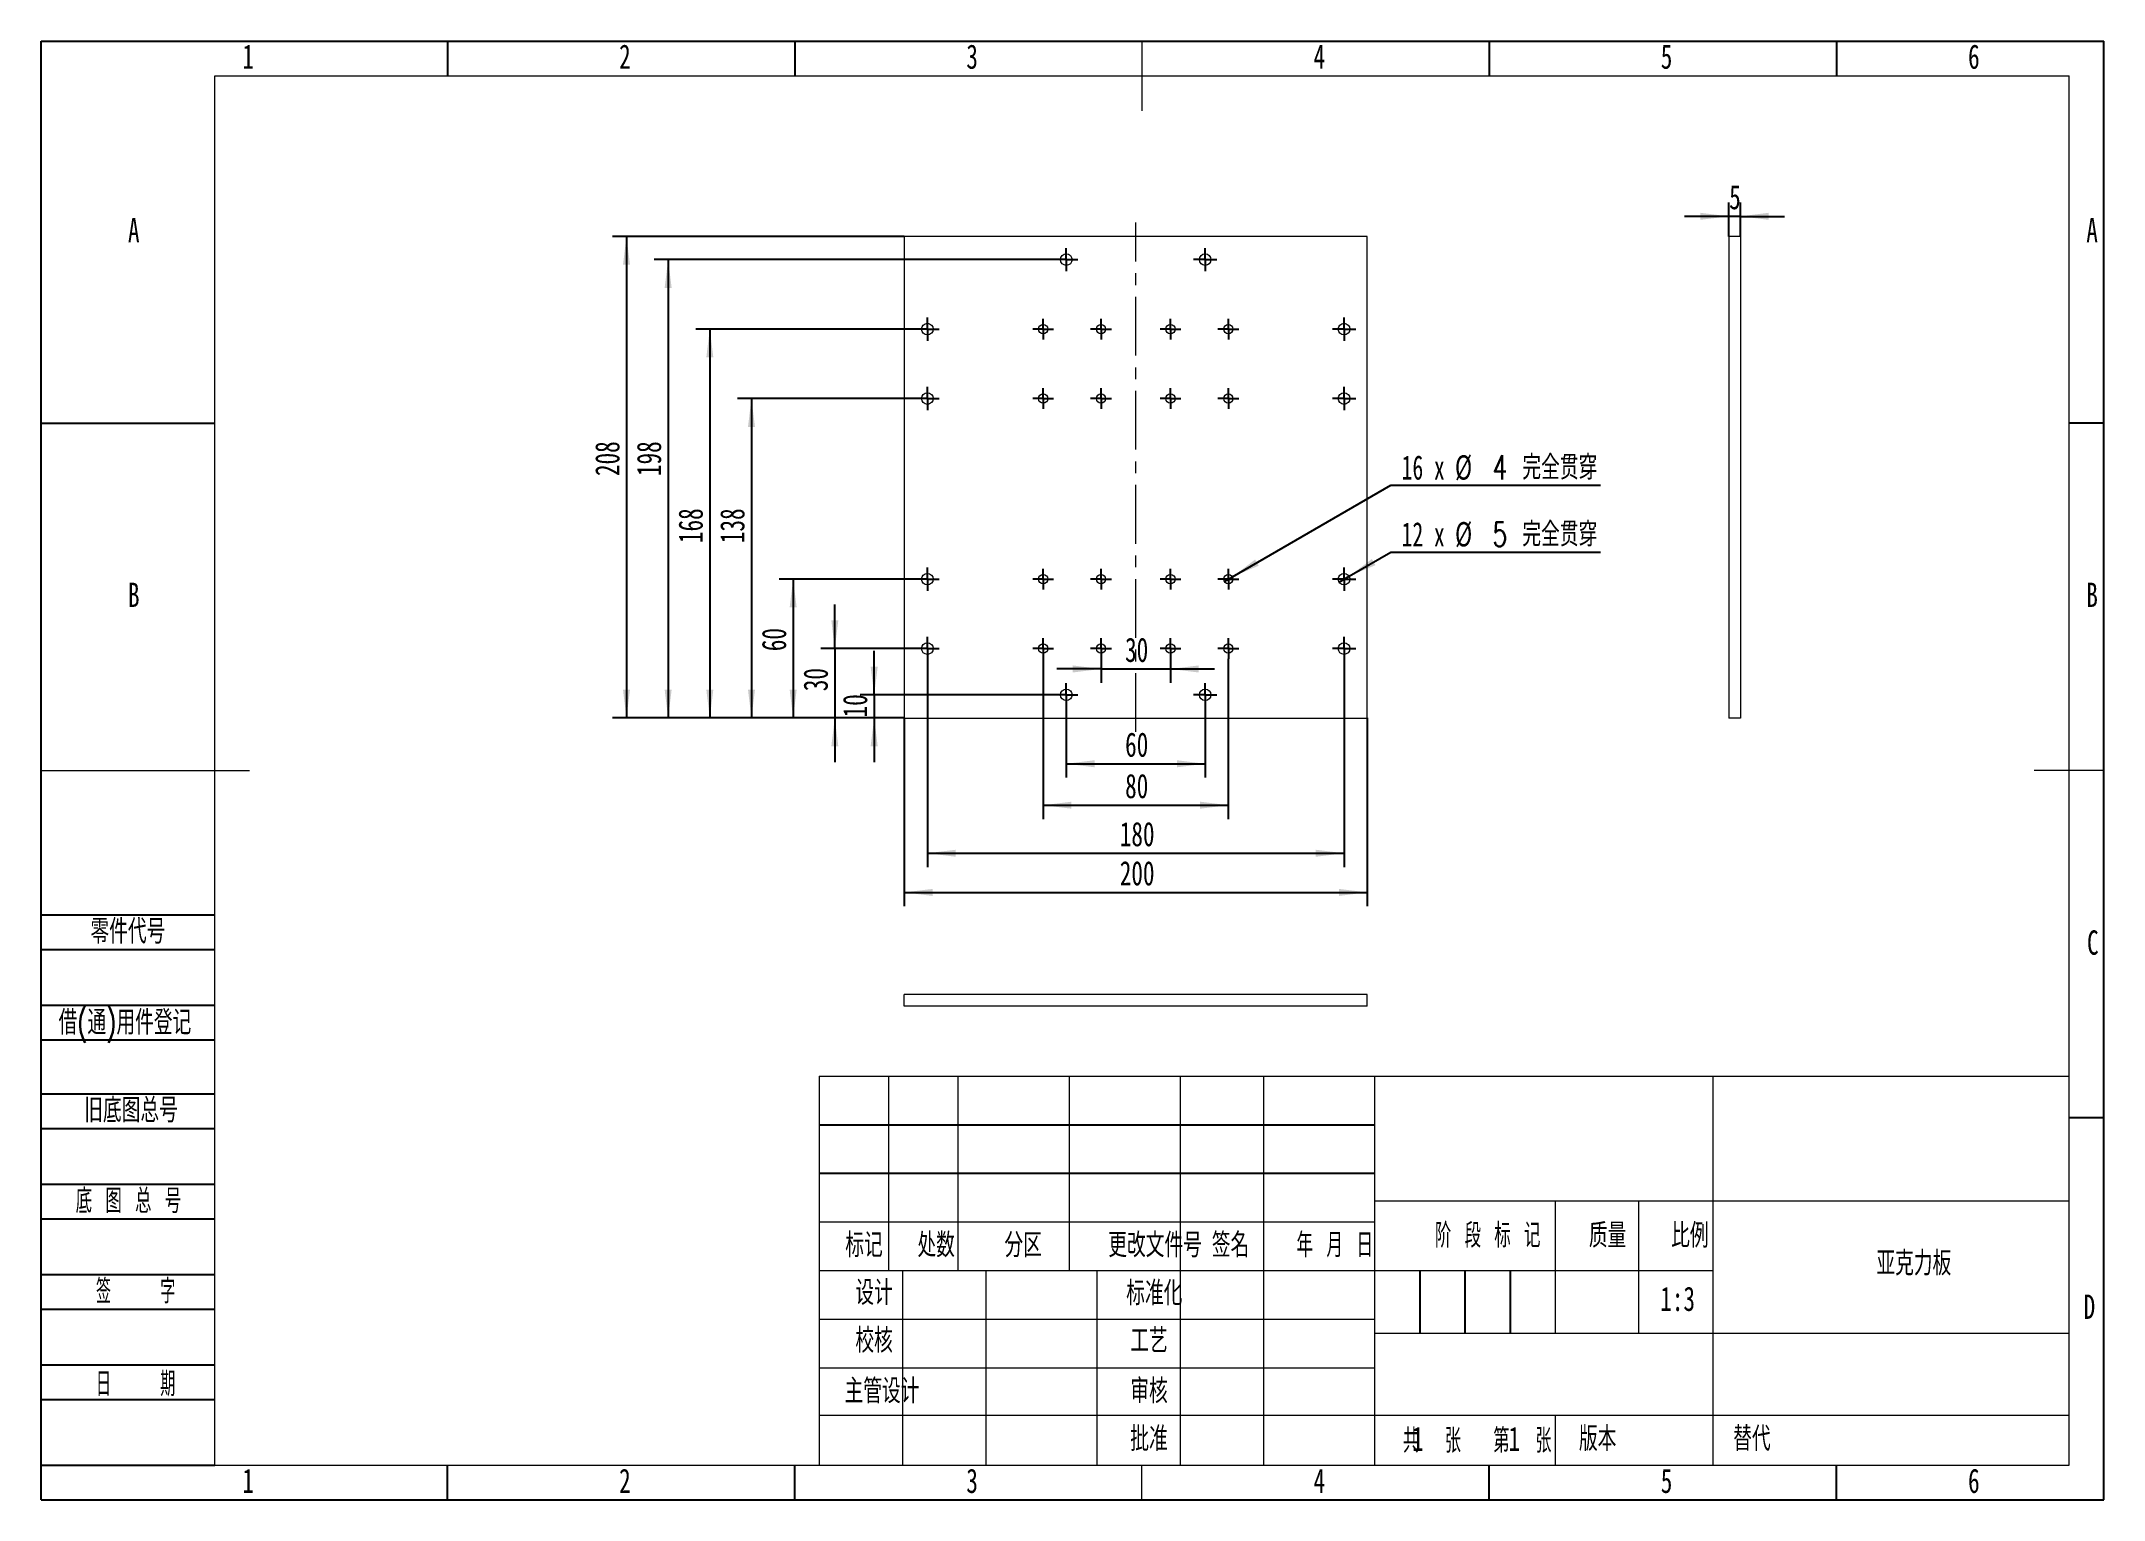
# Model space of a CAD drawing. Header units: millimetres. Extents: x 0 to 297, y 0 to 210.
import ezdxf

# ---------------------------------------------------------------- set-up
doc = ezdxf.new("R2010")
doc.units = ezdxf.units.MM
doc.linetypes.add('CENTERX2', pattern=[20.32, 12.7, -2.54, 2.54, -2.54])
doc.layers.add('图框', color=7, linetype='Continuous')
doc.styles.add('SLDTEXTSTYLE0', font='TXT', dxfattribs={"width": 0.7, "bigfont": 'bigfont'})
doc.styles.add('SLDTEXTSTYLE1', font='TXT', dxfattribs={"width": 0.6, "bigfont": 'bigfont'})
doc.styles.add('SLDTEXTSTYLE2', font='TXT', dxfattribs={"width": 0.614286, "bigfont": 'bigfont'})
doc.styles.add('SLDTEXTSTYLE3', font='TXT', dxfattribs={"width": 0.62, "bigfont": 'bigfont'})
doc.styles.add('SLDTEXTSTYLE4', font='TXT', dxfattribs={"width": 0.566667, "bigfont": 'bigfont'})
doc.styles.add('SLDTEXTSTYLE5', font='TXT', dxfattribs={"width": 0.7})
doc.styles.add('SLDTEXTSTYLE6', font='TXT', dxfattribs={"width": 0.65})
doc.dimstyles.new('SLDDIMSTYLE0', dxfattribs={"dimtxt": 3.5, "dimasz": 4.08, "dimexe": 0, "dimexo": 0.0625, "dimgap": 0.875, "dimtad": 2, "dimlfac": 3, "dimrnd": 1e-09, "dimzin": 12, "dimdsep": 46, "dimtxsty": 'SLDTEXTSTYLE5', "dimsah": 1, "dimcen": 0.09, "dimadec": 0, "dimazin": 3, "dimtfac": 1, "dimtofl": 0, "dimtmove": 0, "dimatfit": 3, "dimfxl": 1, "dimfrac": 2, "dimtolj": 1, "dimtzin": 12, "dimarcsym": 0})
doc.dimstyles.new('SLDDIMSTYLE1', dxfattribs={"dimtxt": 3.5, "dimasz": 4.08, "dimexe": 0, "dimexo": 0.0625, "dimgap": 0.875, "dimtad": 2, "dimlfac": 3, "dimrnd": 1e-09, "dimzin": 12, "dimdsep": 46, "dimtxsty": 'SLDTEXTSTYLE5', "dimsah": 1, "dimcen": 0.09, "dimadec": 0, "dimazin": 3, "dimtfac": 1, "dimtmove": 0, "dimatfit": 0, "dimfxl": 1, "dimfrac": 2, "dimtolj": 1, "dimtzin": 12, "dimarcsym": 0})
doc.dimstyles.new('SLDDIMSTYLE2', dxfattribs={"dimtxt": 3.5, "dimasz": 4.08, "dimexe": 0, "dimexo": 0.0625, "dimgap": 0.875, "dimtad": 0, "dimtih": 1, "dimtoh": 1, "dimdec": 6, "dimlfac": 3, "dimrnd": 1e-09, "dimzin": 12, "dimdsep": 46, "dimtxsty": 'SLDTEXTSTYLE5', "dimblk1": 'NONE', "dimsah": 1, "dimcen": 0, "dimadec": 0, "dimazin": 3, "dimtfac": 1, "dimtmove": 0, "dimatfit": 3, "dimldrblk": 'NONE', "dimfxl": 1, "dimfrac": 2, "dimtolj": 1, "dimtzin": 12, "dimarcsym": 0})

# ---------------------------------------------------------------- blocks, each defined once
blk = doc.blocks.new('_D')
at = {"layer": '图框'}
for p, q in [((124.27, 181.89), (82.27, 181.89)), ((84.27, 181.89), (84.27, 112.56)), ((124.27, 112.56), (82.27, 112.56))]:
    blk.add_line(p, q, dxfattribs=at)
for points in [[(84.27, 181.89), (83.77, 177.81), (84.78, 177.81)], [(84.27, 112.56), (84.78, 116.64), (83.77, 116.64)]]:
    blk.add_solid(points, dxfattribs=at)
at = {"layer": '图框', "insert": (79.76, 147.4), "char_height": 3.5, "attachment_point": 1, "rotation": 90, "style": 'SLDTEXTSTYLE5'}
blk.add_mtext('208', dxfattribs=at)
blk = doc.blocks.new('_D_1')
at = {"layer": '图框'}
for p, q in [((147.61, 114.22), (147.61, 103.97)), ((167.61, 114.22), (167.61, 103.97)), ((147.61, 105.97), (167.61, 105.97))]:
    blk.add_line(p, q, dxfattribs=at)
for points in [[(147.61, 105.97), (151.69, 105.46), (151.69, 106.48)], [(167.61, 105.97), (163.53, 106.48), (163.53, 105.46)]]:
    blk.add_solid(points, dxfattribs=at)
at = {"layer": '图框', "insert": (156.08, 110.48), "char_height": 3.5, "attachment_point": 1, "style": 'SLDTEXTSTYLE5'}
blk.add_mtext('60', dxfattribs=at)
blk = doc.blocks.new('_D_2')
at = {"layer": '图框'}
for p, q in [((127.61, 120.89), (127.61, 91.09)), ((187.61, 120.89), (187.61, 91.09)), ((127.61, 93.09), (187.61, 93.09))]:
    blk.add_line(p, q, dxfattribs=at)
for points in [[(127.61, 93.09), (131.69, 92.58), (131.69, 93.59)], [(187.61, 93.09), (183.53, 93.59), (183.53, 92.58)]]:
    blk.add_solid(points, dxfattribs=at)
at = {"layer": '图框', "insert": (155.31, 97.6), "char_height": 3.5, "attachment_point": 1, "style": 'SLDTEXTSTYLE5'}
blk.add_mtext('180', dxfattribs=at)
blk = doc.blocks.new('_D_3')
at = {"layer": '图框'}
for p, q in [((152.61, 119.62), (146.26, 119.62)), ((152.61, 121.06), (152.61, 117.62)), ((152.61, 119.62), (162.61, 119.62)), ((162.61, 121.06), (162.61, 117.62)), ((162.61, 119.62), (168.96, 119.62))]:
    blk.add_line(p, q, dxfattribs=at)
for points in [[(152.61, 119.62), (148.53, 120.13), (148.53, 119.11)], [(162.61, 119.62), (166.69, 119.11), (166.69, 120.13)]]:
    blk.add_solid(points, dxfattribs=at)
at = {"layer": '图框', "insert": (156.07, 124.13), "char_height": 3.5, "attachment_point": 1, "style": 'SLDTEXTSTYLE5'}
blk.add_mtext('30', dxfattribs=at)
blk = doc.blocks.new('_D_4')
at = {"layer": '图框'}
for p, q in [((144.27, 121.06), (144.27, 98)), ((170.94, 121.06), (170.94, 98)), ((144.27, 100), (170.94, 100))]:
    blk.add_line(p, q, dxfattribs=at)
for points in [[(144.27, 100), (148.35, 99.5), (148.35, 100.51)], [(170.94, 100), (166.86, 100.51), (166.86, 99.5)]]:
    blk.add_solid(points, dxfattribs=at)
at = {"layer": '图框', "insert": (156.08, 104.52), "char_height": 3.5, "attachment_point": 1, "style": 'SLDTEXTSTYLE5'}
blk.add_mtext('80', dxfattribs=at)
blk = doc.blocks.new('_D_5')
at = {"layer": '图框'}
for p, q in [((124.27, 112.56), (124.27, 85.45)), ((190.94, 112.56), (190.94, 85.45)), ((124.27, 87.45), (190.94, 87.45))]:
    blk.add_line(p, q, dxfattribs=at)
for points in [[(124.27, 87.45), (128.35, 86.94), (128.35, 87.95)], [(190.94, 87.45), (186.86, 87.95), (186.86, 86.94)]]:
    blk.add_solid(points, dxfattribs=at)
at = {"layer": '图框', "insert": (155.31, 91.96), "char_height": 3.5, "attachment_point": 1, "style": 'SLDTEXTSTYLE5'}
blk.add_mtext('200', dxfattribs=at)
blk = doc.blocks.new('_D_6')
at = {"layer": '图框'}
for p, q in [((114.27, 122.56), (114.27, 128.91)), ((125.94, 122.56), (112.27, 122.56)), ((114.27, 122.56), (114.27, 112.56)), ((124.27, 112.56), (112.27, 112.56)), ((114.27, 112.56), (114.27, 106.21))]:
    blk.add_line(p, q, dxfattribs=at)
for points in [[(114.27, 122.56), (114.78, 126.64), (113.77, 126.64)], [(114.27, 112.56), (113.77, 108.48), (114.78, 108.48)]]:
    blk.add_solid(points, dxfattribs=at)
at = {"layer": '图框', "insert": (109.76, 116.42), "char_height": 3.5, "attachment_point": 1, "rotation": 90, "style": 'SLDTEXTSTYLE5'}
blk.add_mtext('30', dxfattribs=at)
blk = doc.blocks.new('_D_7')
at = {"layer": '图框'}
for p, q in [((119.94, 115.89), (119.94, 122.24)), ((145.94, 115.89), (117.94, 115.89)), ((119.94, 115.89), (119.94, 112.56)), ((124.27, 112.56), (117.94, 112.56)), ((119.94, 112.56), (119.94, 106.21))]:
    blk.add_line(p, q, dxfattribs=at)
for points in [[(119.94, 115.89), (120.45, 119.97), (119.43, 119.97)], [(119.94, 112.56), (119.43, 108.48), (120.45, 108.48)]]:
    blk.add_solid(points, dxfattribs=at)
at = {"layer": '图框', "insert": (115.43, 112.65), "char_height": 3.5, "attachment_point": 1, "rotation": 90, "style": 'SLDTEXTSTYLE5'}
blk.add_mtext('10', dxfattribs=at)
blk = doc.blocks.new('_D_8')
at = {"layer": '图框'}
for p, q in [((125.94, 132.56), (106.27, 132.56)), ((108.27, 132.56), (108.27, 112.56)), ((124.27, 112.56), (106.27, 112.56))]:
    blk.add_line(p, q, dxfattribs=at)
for points in [[(108.27, 132.56), (107.77, 128.48), (108.78, 128.48)], [(108.27, 112.56), (108.78, 116.64), (107.77, 116.64)]]:
    blk.add_solid(points, dxfattribs=at)
at = {"layer": '图框', "insert": (103.76, 122.18), "char_height": 3.5, "attachment_point": 1, "rotation": 90, "style": 'SLDTEXTSTYLE5'}
blk.add_mtext('60', dxfattribs=at)
blk = doc.blocks.new('_D_9')
at = {"layer": '图框'}
for p, q in [((125.94, 158.56), (100.27, 158.56)), ((102.27, 158.56), (102.27, 112.56)), ((124.27, 112.56), (100.27, 112.56))]:
    blk.add_line(p, q, dxfattribs=at)
for points in [[(102.27, 158.56), (101.77, 154.48), (102.78, 154.48)], [(102.27, 112.56), (102.78, 116.64), (101.77, 116.64)]]:
    blk.add_solid(points, dxfattribs=at)
at = {"layer": '图框', "insert": (97.76, 137.74), "char_height": 3.5, "attachment_point": 1, "rotation": 90, "style": 'SLDTEXTSTYLE5'}
blk.add_mtext('138', dxfattribs=at)
blk = doc.blocks.new('_D_10')
at = {"layer": '图框'}
for p, q in [((125.94, 168.56), (94.27, 168.56)), ((96.27, 168.56), (96.27, 112.56)), ((124.27, 112.56), (94.27, 112.56))]:
    blk.add_line(p, q, dxfattribs=at)
for points in [[(96.27, 168.56), (95.77, 164.48), (96.78, 164.48)], [(96.27, 112.56), (96.78, 116.64), (95.77, 116.64)]]:
    blk.add_solid(points, dxfattribs=at)
at = {"layer": '图框', "insert": (91.76, 137.75), "char_height": 3.5, "attachment_point": 1, "rotation": 90, "style": 'SLDTEXTSTYLE5'}
blk.add_mtext('168', dxfattribs=at)
blk = doc.blocks.new('_D_11')
at = {"layer": '图框'}
for p, q in [((145.94, 178.56), (88.27, 178.56)), ((90.27, 178.56), (90.27, 112.56)), ((124.27, 112.56), (88.27, 112.56))]:
    blk.add_line(p, q, dxfattribs=at)
for points in [[(90.27, 178.56), (89.77, 174.48), (90.78, 174.48)], [(90.27, 112.56), (90.78, 116.64), (89.77, 116.64)]]:
    blk.add_solid(points, dxfattribs=at)
at = {"layer": '图框', "insert": (85.76, 147.4), "char_height": 3.5, "attachment_point": 1, "rotation": 90, "style": 'SLDTEXTSTYLE5'}
blk.add_mtext('198', dxfattribs=at)
blk = doc.blocks.new('_D_12')
at = {"layer": '图框'}
for p, q in [((188.33, 132.97), (194.32, 136.43)), ((194.32, 136.43), (224.53, 136.43)), ((186.89, 132.14), (188.33, 132.97))]:
    blk.add_line(p, q, dxfattribs=at)
blk.add_solid([(188.33, 132.97), (192.12, 134.57), (191.61, 135.45)], dxfattribs=at)
at = {"layer": '图框', "char_height": 3.5, "attachment_point": 1}
for s, insert, style in [('12 x', (195.91, 140.76), 'SLDTEXTSTYLE6'), ('%%c', (203.58, 140.77), 'SLDTEXTSTYLE5'), ('5 完全贯穿', (209, 140.76), 'SLDTEXTSTYLE0')]:
    blk.add_mtext(s, dxfattribs=dict(at, insert=insert, style=style))
blk = doc.blocks.new('_NONE')
blk = doc.blocks.new('_D_13')
at = {"layer": '图框'}
for p, q in [((171.52, 132.89), (194.32, 146.06)), ((194.32, 146.06), (224.53, 146.06)), ((170.36, 132.22), (171.52, 132.89))]:
    blk.add_line(p, q, dxfattribs=at)
blk.add_solid([(171.52, 132.89), (175.31, 134.49), (174.8, 135.37)], dxfattribs=at)
at = {"layer": '图框', "char_height": 3.5, "attachment_point": 1}
for s, insert, style in [('16 x', (195.91, 150.38), 'SLDTEXTSTYLE6'), ('%%c', (203.57, 150.39), 'SLDTEXTSTYLE5'), ('4 完全贯穿', (209, 150.38), 'SLDTEXTSTYLE0')]:
    blk.add_mtext(s, dxfattribs=dict(at, insert=insert, style=style))
blk = doc.blocks.new('SW_CENTERMARKSYMBOL_0')
at = {"layer": '图框', "color": 0}
for p, q in [((-0.83, 0), (-1.5, 0)), ((0, 0), (-0.83, 0)), ((0, 0.83), (0, 1.5)), ((0, 0), (0, 0.83)), ((0, 0), (0, -0.83)), ((0, 0), (0.83, 0)), ((0.83, 0), (1.5, 0)), ((0, -0.83), (0, -1.5))]:
    blk.add_line(p, q, dxfattribs=at)
blk = doc.blocks.new('SW_CENTERMARKSYMBOL_1')
at = {"layer": '图框', "color": 0}
for p, q in [((-0.83, 0), (-1.5, 0)), ((0, 0), (-0.83, 0)), ((0, 0.83), (0, 1.5)), ((0, 0), (0, 0.83)), ((0, 0), (0, -0.83)), ((0, 0), (0.83, 0)), ((0.83, 0), (1.5, 0)), ((0, -0.83), (0, -1.5))]:
    blk.add_line(p, q, dxfattribs=at)
blk = doc.blocks.new('SW_CENTERMARKSYMBOL_2')
at = {"layer": '图框', "color": 0}
for p, q in [((-0.83, 0), (-1.5, 0)), ((0, 0), (-0.83, 0)), ((0, 0.83), (0, 1.5)), ((0, 0), (0, 0.83)), ((0, 0), (0, -0.83)), ((0, 0), (0.83, 0)), ((0.83, 0), (1.5, 0)), ((0, -0.83), (0, -1.5))]:
    blk.add_line(p, q, dxfattribs=at)
blk = doc.blocks.new('SW_CENTERMARKSYMBOL_3')
at = {"layer": '图框', "color": 0}
for p, q in [((-0.83, 0), (-1.5, 0)), ((0, 0), (-0.83, 0)), ((0, 0.83), (0, 1.5)), ((0, 0), (0, 0.83)), ((0, 0), (0, -0.83)), ((0, 0), (0.83, 0)), ((0.83, 0), (1.5, 0)), ((0, -0.83), (0, -1.5))]:
    blk.add_line(p, q, dxfattribs=at)
blk = doc.blocks.new('SW_CENTERMARKSYMBOL_4')
at = {"layer": '图框', "color": 0}
for p, q in [((-0.83, 0), (-1.5, 0)), ((0, 0), (-0.83, 0)), ((0, 0.83), (0, 1.5)), ((0, 0), (0, 0.83)), ((0, 0), (0, -0.83)), ((0, 0), (0.83, 0)), ((0.83, 0), (1.5, 0)), ((0, -0.83), (0, -1.5))]:
    blk.add_line(p, q, dxfattribs=at)
blk = doc.blocks.new('SW_CENTERMARKSYMBOL_5')
at = {"layer": '图框', "color": 0}
for p, q in [((-0.83, 0), (-1.5, 0)), ((0, 0), (-0.83, 0)), ((0, 0.83), (0, 1.5)), ((0, 0), (0, 0.83)), ((0, 0), (0, -0.83)), ((0, 0), (0.83, 0)), ((0.83, 0), (1.5, 0)), ((0, -0.83), (0, -1.5))]:
    blk.add_line(p, q, dxfattribs=at)
blk = doc.blocks.new('SW_CENTERMARKSYMBOL_6')
at = {"layer": '图框', "color": 0}
for p, q in [((-0.83, 0), (-1.5, 0)), ((0, 0), (-0.83, 0)), ((0, 0.83), (0, 1.5)), ((0, 0), (0, 0.83)), ((0, 0), (0, -0.83)), ((0, 0), (0.83, 0)), ((0.83, 0), (1.5, 0)), ((0, -0.83), (0, -1.5))]:
    blk.add_line(p, q, dxfattribs=at)
blk = doc.blocks.new('SW_CENTERMARKSYMBOL_7')
at = {"layer": '图框', "color": 0}
for p, q in [((-0.83, 0), (-1.5, 0)), ((0, 0), (-0.83, 0)), ((0, 0.83), (0, 1.5)), ((0, 0), (0, 0.83)), ((0, 0), (0, -0.83)), ((0, 0), (0.83, 0)), ((0.83, 0), (1.5, 0)), ((0, -0.83), (0, -1.5))]:
    blk.add_line(p, q, dxfattribs=at)
blk = doc.blocks.new('SW_CENTERMARKSYMBOL_8')
at = {"layer": '图框', "color": 0}
for p, q in [((-0.83, 0), (-1.5, 0)), ((0, 0), (-0.83, 0)), ((0, 0.83), (0, 1.5)), ((0, 0), (0, 0.83)), ((0, 0), (0, -0.83)), ((0, 0), (0.83, 0)), ((0.83, 0), (1.5, 0)), ((0, -0.83), (0, -1.5))]:
    blk.add_line(p, q, dxfattribs=at)
blk = doc.blocks.new('SW_CENTERMARKSYMBOL_9')
at = {"layer": '图框', "color": 0}
for p, q in [((-0.83, 0), (-1.5, 0)), ((0, 0), (-0.83, 0)), ((0, 0.83), (0, 1.5)), ((0, 0), (0, 0.83)), ((0, 0), (0, -0.83)), ((0, 0), (0.83, 0)), ((0.83, 0), (1.5, 0)), ((0, -0.83), (0, -1.5))]:
    blk.add_line(p, q, dxfattribs=at)
blk = doc.blocks.new('SW_CENTERMARKSYMBOL_10')
at = {"layer": '图框', "color": 0}
for p, q in [((-0.83, 0), (-1.5, 0)), ((0, 0), (-0.83, 0)), ((0, 0.83), (0, 1.5)), ((0, 0), (0, 0.83)), ((0, 0), (0, -0.83)), ((0, 0), (0.83, 0)), ((0.83, 0), (1.5, 0)), ((0, -0.83), (0, -1.5))]:
    blk.add_line(p, q, dxfattribs=at)
blk = doc.blocks.new('SW_CENTERMARKSYMBOL_11')
at = {"layer": '图框', "color": 0}
for p, q in [((-0.83, 0), (-1.5, 0)), ((0, 0), (-0.83, 0)), ((0, 0.83), (0, 1.5)), ((0, 0), (0, 0.83)), ((0, 0), (0, -0.83)), ((0, 0), (0.83, 0)), ((0.83, 0), (1.5, 0)), ((0, -0.83), (0, -1.5))]:
    blk.add_line(p, q, dxfattribs=at)
blk = doc.blocks.new('SW_CENTERMARKSYMBOL_12')
at = {"layer": '图框', "color": 0}
for p, q in [((-0.83, 0), (-1.5, 0)), ((0, 0), (-0.83, 0)), ((0, 0.83), (0, 1.5)), ((0, 0), (0, 0.83)), ((0, 0), (0, -0.83)), ((0, 0), (0.83, 0)), ((0.83, 0), (1.5, 0)), ((0, -0.83), (0, -1.5))]:
    blk.add_line(p, q, dxfattribs=at)
blk = doc.blocks.new('SW_CENTERMARKSYMBOL_13')
at = {"layer": '图框', "color": 0}
for p, q in [((-0.83, 0), (-1.5, 0)), ((0, 0), (-0.83, 0)), ((0, 0.83), (0, 1.5)), ((0, 0), (0, 0.83)), ((0, 0), (0, -0.83)), ((0, 0), (0.83, 0)), ((0.83, 0), (1.5, 0)), ((0, -0.83), (0, -1.5))]:
    blk.add_line(p, q, dxfattribs=at)
blk = doc.blocks.new('SW_CENTERMARKSYMBOL_14')
at = {"layer": '图框', "color": 0}
for p, q in [((-0.83, 0), (-1.5, 0)), ((0, 0), (-0.83, 0)), ((0, 0.83), (0, 1.5)), ((0, 0), (0, 0.83)), ((0, 0), (0, -0.83)), ((0, 0), (0.83, 0)), ((0.83, 0), (1.5, 0)), ((0, -0.83), (0, -1.5))]:
    blk.add_line(p, q, dxfattribs=at)
blk = doc.blocks.new('SW_CENTERMARKSYMBOL_15')
at = {"layer": '图框', "color": 0}
for p, q in [((-0.83, 0), (-1.5, 0)), ((0, 0), (-0.83, 0)), ((0, 0.83), (0, 1.5)), ((0, 0), (0, 0.83)), ((0, 0), (0, -0.83)), ((0, 0), (0.83, 0)), ((0.83, 0), (1.5, 0)), ((0, -0.83), (0, -1.5))]:
    blk.add_line(p, q, dxfattribs=at)
blk = doc.blocks.new('SW_CENTERMARKSYMBOL_16')
at = {"layer": '图框', "color": 0}
for p, q in [((-0.83, 0), (-1.67, 0)), ((0, 0), (-0.83, 0)), ((0, 0.83), (0, 1.67)), ((0, 0), (0, 0.83)), ((0, 0), (0, -0.83)), ((0, 0), (0.83, 0)), ((0.83, 0), (1.67, 0)), ((0, -0.83), (0, -1.67))]:
    blk.add_line(p, q, dxfattribs=at)
blk = doc.blocks.new('SW_CENTERMARKSYMBOL_17')
at = {"layer": '图框', "color": 0}
for p, q in [((-0.83, 0), (-1.67, 0)), ((0, 0), (-0.83, 0)), ((0, 0.83), (0, 1.67)), ((0, 0), (0, 0.83)), ((0, 0), (0, -0.83)), ((0, 0), (0.83, 0)), ((0.83, 0), (1.67, 0)), ((0, -0.83), (0, -1.67))]:
    blk.add_line(p, q, dxfattribs=at)
blk = doc.blocks.new('SW_CENTERMARKSYMBOL_18')
at = {"layer": '图框', "color": 0}
for p, q in [((-0.83, 0), (-1.67, 0)), ((0, 0), (-0.83, 0)), ((0, 0.83), (0, 1.67)), ((0, 0), (0, 0.83)), ((0, 0), (0, -0.83)), ((0, 0), (0.83, 0)), ((0.83, 0), (1.67, 0)), ((0, -0.83), (0, -1.67))]:
    blk.add_line(p, q, dxfattribs=at)
blk = doc.blocks.new('SW_CENTERMARKSYMBOL_19')
at = {"layer": '图框', "color": 0}
for p, q in [((-0.83, 0), (-1.67, 0)), ((0, 0), (-0.83, 0)), ((0, 0.83), (0, 1.67)), ((0, 0), (0, 0.83)), ((0, 0), (0, -0.83)), ((0, 0), (0.83, 0)), ((0.83, 0), (1.67, 0)), ((0, -0.83), (0, -1.67))]:
    blk.add_line(p, q, dxfattribs=at)
blk = doc.blocks.new('SW_CENTERMARKSYMBOL_20')
at = {"layer": '图框', "color": 0}
for p, q in [((-0.83, 0), (-1.67, 0)), ((0, 0), (-0.83, 0)), ((0, 0.83), (0, 1.67)), ((0, 0), (0, 0.83)), ((0, 0), (0, -0.83)), ((0, 0), (0.83, 0)), ((0.83, 0), (1.67, 0)), ((0, -0.83), (0, -1.67))]:
    blk.add_line(p, q, dxfattribs=at)
blk = doc.blocks.new('SW_CENTERMARKSYMBOL_21')
at = {"layer": '图框', "color": 0}
for p, q in [((-0.83, 0), (-1.67, 0)), ((0, 0), (-0.83, 0)), ((0, 0.83), (0, 1.67)), ((0, 0), (0, 0.83)), ((0, 0), (0, -0.83)), ((0, 0), (0.83, 0)), ((0.83, 0), (1.67, 0)), ((0, -0.83), (0, -1.67))]:
    blk.add_line(p, q, dxfattribs=at)
blk = doc.blocks.new('SW_CENTERMARKSYMBOL_22')
at = {"layer": '图框', "color": 0}
for p, q in [((-0.83, 0), (-1.67, 0)), ((0, 0), (-0.83, 0)), ((0, 0.83), (0, 1.67)), ((0, 0), (0, 0.83)), ((0, 0), (0, -0.83)), ((0, 0), (0.83, 0)), ((0.83, 0), (1.67, 0)), ((0, -0.83), (0, -1.67))]:
    blk.add_line(p, q, dxfattribs=at)
blk = doc.blocks.new('SW_CENTERMARKSYMBOL_23')
at = {"layer": '图框', "color": 0}
for p, q in [((-0.83, 0), (-1.67, 0)), ((0, 0), (-0.83, 0)), ((0, 0.83), (0, 1.67)), ((0, 0), (0, 0.83)), ((0, 0), (0, -0.83)), ((0, 0), (0.83, 0)), ((0.83, 0), (1.67, 0)), ((0, -0.83), (0, -1.67))]:
    blk.add_line(p, q, dxfattribs=at)
blk = doc.blocks.new('SW_CENTERMARKSYMBOL_24')
at = {"layer": '图框', "color": 0}
for p, q in [((-0.83, 0), (-1.67, 0)), ((0, 0), (-0.83, 0)), ((0, 0.83), (0, 1.67)), ((0, 0), (0, 0.83)), ((0, 0), (0, -0.83)), ((0, 0), (0.83, 0)), ((0.83, 0), (1.67, 0)), ((0, -0.83), (0, -1.67))]:
    blk.add_line(p, q, dxfattribs=at)
blk = doc.blocks.new('SW_CENTERMARKSYMBOL_25')
at = {"layer": '图框', "color": 0}
for p, q in [((-0.83, 0), (-1.67, 0)), ((0, 0), (-0.83, 0)), ((0, 0.83), (0, 1.67)), ((0, 0), (0, 0.83)), ((0, 0), (0, -0.83)), ((0, 0), (0.83, 0)), ((0.83, 0), (1.67, 0)), ((0, -0.83), (0, -1.67))]:
    blk.add_line(p, q, dxfattribs=at)
blk = doc.blocks.new('SW_CENTERMARKSYMBOL_26')
at = {"layer": '图框', "color": 0}
for p, q in [((-0.83, 0), (-1.67, 0)), ((0, 0), (-0.83, 0)), ((0, 0.83), (0, 1.67)), ((0, 0), (0, 0.83)), ((0, 0), (0, -0.83)), ((0, 0), (0.83, 0)), ((0.83, 0), (1.67, 0)), ((0, -0.83), (0, -1.67))]:
    blk.add_line(p, q, dxfattribs=at)
blk = doc.blocks.new('SW_CENTERMARKSYMBOL_27')
at = {"layer": '图框', "color": 0}
for p, q in [((-0.83, 0), (-1.67, 0)), ((0, 0), (-0.83, 0)), ((0, 0.83), (0, 1.67)), ((0, 0), (0, 0.83)), ((0, 0), (0, -0.83)), ((0, 0), (0.83, 0)), ((0.83, 0), (1.67, 0)), ((0, -0.83), (0, -1.67))]:
    blk.add_line(p, q, dxfattribs=at)
blk = doc.blocks.new('_D_14')
at = {"layer": '图框'}
for p, q in [((243, 184.79), (236.65, 184.79)), ((243, 181.89), (243, 186.79)), ((244.67, 184.79), (243, 184.79)), ((244.67, 181.89), (244.67, 186.79)), ((244.67, 184.79), (251.02, 184.79))]:
    blk.add_line(p, q, dxfattribs=at)
for points in [[(243, 184.79), (238.92, 185.3), (238.92, 184.29)], [(244.67, 184.79), (248.75, 184.29), (248.75, 185.3)]]:
    blk.add_solid(points, dxfattribs=at)
at = {"layer": '图框', "insert": (243.06, 189.31), "char_height": 3.5, "attachment_point": 1, "style": 'SLDTEXTSTYLE5'}
blk.add_mtext('5', dxfattribs=at)

msp = doc.modelspace()

# ---------------------------------------------------------------- linework, layer by layer
at = {"color": 7, "linetype": 'Continuous', "lineweight": 15}
for p, q in [((190.94045919, 181.88834963), (124.27379252, 181.88834963)), ((124.27379252, 181.88834963), (124.27379252, 112.5550163)), ((190.94045919, 112.5550163), (190.94045919, 181.88834963)), ((244.67094913, 181.88834963), (243.00428247, 181.88834963)), ((243.00428247, 181.88834963), (243.00428247, 112.5550163)), ((244.67094913, 181.88834963), (244.67094913, 112.5550163)), ((124.27379252, 112.5550163), (190.94045919, 112.5550163)), ((244.67094913, 112.5550163), (243.00428247, 112.5550163)), ((190.94045919, 72.73039995), (124.27379252, 72.73039995)), ((124.27379252, 71.06373329), (124.27379252, 72.73039995)), ((190.94045919, 71.06373329), (190.94045919, 72.73039995)), ((190.94045919, 71.06373329), (124.27379252, 71.06373329))]:
    msp.add_line(p, q, dxfattribs=at)
for centre, radius in [((147.60712586, 178.5550163), 0.83333333), ((167.60712586, 178.5550163), 0.83333333), ((127.60712586, 168.5550163), 0.83333333), ((187.60712586, 168.5550163), 0.83333333), ((144.27379252, 168.5550163), 0.66666667), ((152.60712586, 168.5550163), 0.66666667), ((162.60712586, 168.5550163), 0.66666667), ((170.94045919, 168.5550163), 0.66666667), ((127.60712586, 158.5550163), 0.83333333), ((144.27379252, 158.5550163), 0.66666667), ((152.60712586, 158.5550163), 0.66666667), ((162.60712586, 158.5550163), 0.66666667), ((170.94045919, 158.5550163), 0.66666667), ((187.60712586, 158.5550163), 0.83333333), ((127.60712586, 132.5550163), 0.83333333), ((144.27379252, 132.5550163), 0.66666667), ((152.60712586, 132.5550163), 0.66666667), ((162.60712586, 132.5550163), 0.66666667), ((170.94045919, 132.5550163), 0.66666667), ((187.60712586, 132.5550163), 0.83333333), ((127.60712586, 122.5550163), 0.83333333), ((144.27379252, 122.5550163), 0.66666667), ((152.60712586, 122.5550163), 0.66666667), ((162.60712586, 122.5550163), 0.66666667), ((170.94045919, 122.5550163), 0.66666667), ((187.60712586, 122.5550163), 0.83333333), ((147.60712586, 115.88834963), 0.83333333), ((167.60712586, 115.88834963), 0.83333333)]:
    msp.add_circle(centre, radius, dxfattribs=at)
at = {"layer": '图框'}
for p, q in [((0, 0), (0, 210)), ((0, 210), (297, 210)), ((58.5, 210), (58.5, 205)), ((108.5, 210), (108.5, 205)), ((208.5, 210), (208.5, 205)), ((258.5, 210), (258.5, 205)), ((297, 0), (297, 210)), ((0, 155), (25, 155)), ((297, 155), (292, 155)), ((0, 84.22062154), (25, 84.22062154)), ((0, 79.22062154), (25, 79.22062154)), ((0, 71.22062154), (25, 71.22062154)), ((0, 66.22062154), (25, 66.22062154)), ((0, 58.43002782), (25, 58.43002782)), ((112, 54), (192, 54)), ((297, 55), (292, 55)), ((0, 53.43002782), (25, 53.43002782)), ((0, 45.43002782), (25, 45.43002782)), ((112, 47), (192, 47)), ((0, 40.43002782), (25, 40.43002782)), ((198.5, 33), (198.5, 24)), ((205, 33), (205, 24)), ((211.5, 33), (211.5, 24)), ((0, 32.43002782), (25, 32.43002782)), ((0, 27.43002782), (25, 27.43002782)), ((0, 19.43002782), (25, 19.43002782)), ((0, 14.43002782), (25, 14.43002782)), ((0, 5), (25, 5)), ((58.5, 0), (58.5, 5)), ((108.5, 0), (108.5, 5)), ((208.5, 0), (208.5, 5)), ((258.5, 0), (258.5, 5)), ((0, 0), (297, 0))]:
    msp.add_line(p, q, dxfattribs=at)
at = {"layer": '图框', "lineweight": 15}
for p, q in [((158.5, 210), (158.5, 200)), ((0, 105), (30, 105)), ((297, 105), (287, 105)), ((112, 61), (112, 5)), ((112, 61), (292, 61)), ((122, 61), (122, 33)), ((132, 61), (132, 33)), ((148, 61), (148, 33)), ((164, 61), (164, 5)), ((176, 61), (176, 5)), ((191.96813867, 61.05215717), (192.00468997, 5)), ((240.69191468, 61.00000825), (240.69191468, 5)), ((191.97987637, 43.052161), (291.97987637, 43.052161)), ((218.00002254, 43.06912202), (218.00002254, 24.06912202)), ((230, 43), (230, 24)), ((112, 40), (192, 40)), ((112, 33), (192, 33)), ((124, 33), (124, 5)), ((136, 33), (136, 5)), ((152, 33), (152, 5)), ((192.01519886, 33.00000413), (240.69191468, 33.00000413)), ((112, 26), (192, 26)), ((192, 24), (292, 24)), ((112, 19), (192, 19)), ((112, 12.1660859), (192.00001701, 12.1660859)), ((192.00001701, 12.1660859), (292.00003827, 12.1660859)), ((218.00002254, 12.1660859), (218.00002254, 5)), ((25, 5), (292, 5)), ((158.5, 0), (158.5, 5))]:
    msp.add_line(p, q, dxfattribs=at)
at = {"layer": '图框', "linetype": 'Continuous', "lineweight": 15}
for p, q in [((25, 5), (25, 205)), ((25, 205), (292, 205)), ((292, 5), (292, 205))]:
    msp.add_line(p, q, dxfattribs=at)
at = {"layer": '图框', "linetype": 'CENTERX2', "lineweight": 0, "ltscale": 0.666667}
msp.add_line((157.60712586, 110.5550163), (157.60712586, 183.88834963), dxfattribs=at)

# ---------------------------------------------------------------- block references
at = {"layer": '图框'}
for name, p in [('SW_CENTERMARKSYMBOL_23', (147.60712586, 178.5550163)), ('SW_CENTERMARKSYMBOL_20', (167.60712586, 178.5550163)), ('SW_CENTERMARKSYMBOL_27', (127.60712586, 168.5550163)), ('SW_CENTERMARKSYMBOL_15', (144.27379252, 168.5550163)), ('SW_CENTERMARKSYMBOL_14', (152.60712586, 168.5550163)), ('SW_CENTERMARKSYMBOL_1', (162.60712586, 168.5550163)), ('SW_CENTERMARKSYMBOL_0', (170.94045919, 168.5550163)), ('SW_CENTERMARKSYMBOL_16', (187.60712586, 168.5550163)), ('SW_CENTERMARKSYMBOL_26', (127.60712586, 158.5550163)), ('SW_CENTERMARKSYMBOL_13', (144.27379252, 158.5550163)), ('SW_CENTERMARKSYMBOL_12', (152.60712586, 158.5550163)), ('SW_CENTERMARKSYMBOL_3', (162.60712586, 158.5550163)), ('SW_CENTERMARKSYMBOL_2', (170.94045919, 158.5550163)), ('SW_CENTERMARKSYMBOL_17', (187.60712586, 158.5550163)), ('SW_CENTERMARKSYMBOL_25', (127.60712586, 132.5550163)), ('SW_CENTERMARKSYMBOL_11', (144.27379252, 132.5550163)), ('SW_CENTERMARKSYMBOL_10', (152.60712586, 132.5550163)), ('SW_CENTERMARKSYMBOL_5', (162.60712586, 132.5550163)), ('SW_CENTERMARKSYMBOL_4', (170.94045919, 132.5550163)), ('SW_CENTERMARKSYMBOL_18', (187.60712586, 132.5550163)), ('SW_CENTERMARKSYMBOL_24', (127.60712586, 122.5550163)), ('SW_CENTERMARKSYMBOL_9', (144.27379252, 122.5550163)), ('SW_CENTERMARKSYMBOL_8', (152.60712586, 122.5550163)), ('SW_CENTERMARKSYMBOL_7', (162.60712586, 122.5550163)), ('SW_CENTERMARKSYMBOL_6', (170.94045919, 122.5550163)), ('SW_CENTERMARKSYMBOL_19', (187.60712586, 122.5550163)), ('SW_CENTERMARKSYMBOL_22', (147.60712586, 115.88834963)), ('SW_CENTERMARKSYMBOL_21', (167.60712586, 115.88834963))]:
    msp.add_blockref(name, p, dxfattribs=at)

# ---------------------------------------------------------------- texts
at = {"layer": '图框', "char_height": 3.5}
for s, insert, attachment_point, style in [('1', (29.79444444, 209.54018221), 2, 'SLDTEXTSTYLE5'), ('2', (84.04444444, 209.54018221), 2, 'SLDTEXTSTYLE5'), ('3', (134.04444444, 209.54018221), 2, 'SLDTEXTSTYLE5'), ('4', (184.04444444, 209.54018221), 2, 'SLDTEXTSTYLE5'), ('5', (234.04444444, 209.54018221), 2, 'SLDTEXTSTYLE5'), ('6', (278.29687502, 209.54018221), 2, 'SLDTEXTSTYLE5'), ('A', (13.32031252, 184.54018221), 2, 'SLDTEXTSTYLE5'), ('A', (295.32031252, 184.54018221), 2, 'SLDTEXTSTYLE5'), ('B', (13.32031252, 132.04018221), 2, 'SLDTEXTSTYLE5'), ('B', (295.32031252, 132.04018221), 2, 'SLDTEXTSTYLE5'), ('零件代号', (7.08363591, 83.57905148), 1, 'SLDTEXTSTYLE0'), ('C', (295.42725694, 81.97697108), 2, 'SLDTEXTSTYLE5'), ('借(通)用件登记', (2.49613555, 70.47254941), 1, 'SLDTEXTSTYLE0'), ('旧底图总号', (6.19405335, 57.82384813), 1, 'SLDTEXTSTYLE0'), ('底 图 总 号', (4.9471782, 44.76550045), 1, 'SLDTEXTSTYLE2'), ('标记', (118.47857882, 38.41721621), 2, 'SLDTEXTSTYLE0'), ('处数', (128.86843439, 38.41721621), 2, 'SLDTEXTSTYLE0'), ('分区', (141.3898704, 38.41721621), 2, 'SLDTEXTSTYLE0'), ('更改文件号', (160.38984562, 38.41721621), 2, 'SLDTEXTSTYLE0'), ('签名', (171.25774771, 38.41721621), 2, 'SLDTEXTSTYLE0'), ('年 月 日', (186.26083534, 38.41721621), 2, 'SLDTEXTSTYLE3'), ('阶 段 标 记', (208.28607485, 39.80541828), 2, 'SLDTEXTSTYLE2'), ('质量', (225.55333616, 39.80541828), 2, 'SLDTEXTSTYLE0'), ('比例', (237.40052308, 39.80541828), 2, 'SLDTEXTSTYLE0'), ('亚克力板', (269.65540998, 35.79065924), 2, 'SLDTEXTSTYLE0'), ('签    字', (13.59099012, 31.76352465), 2, 'SLDTEXTSTYLE4'), ('设计', (119.92825831, 31.5581484), 2, 'SLDTEXTSTYLE0'), ('标准化', (160.28502513, 31.49170959), 2, 'SLDTEXTSTYLE0'), ('1:3', (233.14140482, 30.68442075), 1, 'SLDTEXTSTYLE5'), ('D', (294.92968752, 29.54018221), 2, 'SLDTEXTSTYLE5'), ('校核', (119.92825831, 24.67899844), 2, 'SLDTEXTSTYLE0'), ('工艺', (159.51696946, 24.64262503), 2, 'SLDTEXTSTYLE0'), ('日    期', (13.59099012, 18.41347394), 2, 'SLDTEXTSTYLE4'), ('主管设计', (121.06865591, 17.39928942), 2, 'SLDTEXTSTYLE0'), ('审核', (159.51696946, 17.39928942), 2, 'SLDTEXTSTYLE0'), ('批准', (159.51939998, 10.52290525), 2, 'SLDTEXTSTYLE0'), ('共  张', (200.26250241, 10.26180738), 2, 'SLDTEXTSTYLE1'), ('1', (197.39259206, 10.531427), 1, 'SLDTEXTSTYLE5'), ('第  张', (213.28993858, 10.26180738), 2, 'SLDTEXTSTYLE1'), ('1', (211.29503001, 10.531427), 1, 'SLDTEXTSTYLE5'), ('版本', (224.12016717, 10.53142671), 2, 'SLDTEXTSTYLE0'), ('替代', (243.64061911, 10.53142671), 1, 'SLDTEXTSTYLE0'), ('1', (29.79444444, 4.47697108), 2, 'SLDTEXTSTYLE5'), ('2', (84.04444444, 4.47697108), 2, 'SLDTEXTSTYLE5'), ('3', (134.04444444, 4.47697108), 2, 'SLDTEXTSTYLE5'), ('4', (184.04444444, 4.47697108), 2, 'SLDTEXTSTYLE5'), ('5', (234.04444444, 4.47697108), 2, 'SLDTEXTSTYLE5'), ('6', (278.29687502, 4.47697108), 2, 'SLDTEXTSTYLE5')]:
    msp.add_mtext(s, dxfattribs=dict(at, insert=insert, attachment_point=attachment_point, style=style))

# ---------------------------------------------------------------- dimensions: what is measured, and where the dimension line sits
at = {"layer": '图框'}
for base, p1, p2, dimstyle, picture, middle in [((243.00428247, 184.79431556), (244.67094913, 181.88834963), (243.00428247, 181.88834963), 'SLDDIMSTYLE1', '_D_14', (243.82405974, 184.79431556)), ((162.60712586, 119.61921832), (152.60712586, 121.0550163), (162.60712586, 121.0550163), 'SLDDIMSTYLE1', '_D_3', (157.61105249, 119.61921832)), ((187.60712586, 93.08646453), (127.60712586, 120.88834963), (187.60712586, 120.88834963), 'SLDDIMSTYLE0', '_D_2', (157.61105249, 93.08646453)), ((170.94045919, 100.00461059), (144.27379252, 121.0550163), (170.94045919, 121.0550163), 'SLDDIMSTYLE0', '_D_4', (157.61105249, 100.00461059)), ((167.60712586, 105.97063295), (147.60712586, 114.22168296), (167.60712586, 114.22168296), 'SLDDIMSTYLE0', '_D_1', (157.61105249, 105.97063295)), ((190.94045919, 87.44594571), (124.27379252, 112.5550163), (190.94045919, 112.5550163), 'SLDDIMSTYLE0', '_D_5', (157.61105249, 87.44594571))]:
    dim = msp.add_linear_dim(base=base, p1=p1, p2=p2, dimstyle=dimstyle, dxfattribs=at)
    dim.commit()
    dim.dimension.update_dxf_attribs({"geometry": picture, "text_midpoint": middle, "dimtype": 160})
for base, p1, dimstyle, picture, middle in [((84.27379252, 112.5550163), (124.27379252, 181.88834963), 'SLDDIMSTYLE0', '_D', (84.27379252, 149.70195598)), ((90.27379252, 112.5550163), (145.94045919, 178.5550163), 'SLDDIMSTYLE0', '_D_11', (90.27379252, 149.70195598)), ((96.27379252, 112.5550163), (125.94045919, 168.5550163), 'SLDDIMSTYLE0', '_D_10', (96.27379252, 140.04482145)), ((102.27379252, 112.5550163), (125.94045919, 158.5550163), 'SLDDIMSTYLE0', '_D_9', (102.27379252, 140.04482145)), ((108.27379252, 112.5550163), (125.94045919, 132.5550163), 'SLDDIMSTYLE0', '_D_8', (108.27379252, 123.71155296)), ((114.27379252, 112.5550163), (125.94045919, 122.5550163), 'SLDDIMSTYLE1', '_D_6', (114.27379252, 117.95510734)), ((119.93905492, 112.5550163), (145.94045919, 115.88834963), 'SLDDIMSTYLE1', '_D_7', (119.93905492, 114.19030223))]:
    dim = msp.add_linear_dim(base=base, p1=p1, p2=(124.27379252, 112.5550163), angle=90, dimstyle=dimstyle, dxfattribs=at)
    dim.commit()
    dim.dimension.update_dxf_attribs({"geometry": picture, "text_midpoint": middle, "dimtype": 160})
for p1, p2, text, picture, middle in [((170.36311032, 132.22168053), (171.51780805, 132.88835206), '16 x <> 完全贯穿\\P', '_D_13', (210.22146729, 148.12576386)), ((186.88544413, 132.13833904), (188.32880758, 132.97169356), '12 x <> 完全贯穿\\P', '_D_12', (210.22146729, 138.50185598))]:
    dim = msp.add_diameter_dim_2p(p1=p1, p2=p2, text=text, dimstyle='SLDDIMSTYLE2', dxfattribs=at)
    dim.commit()
    dim.dimension.update_dxf_attribs({"geometry": picture, "text_midpoint": middle, "dimtype": 163})

doc.saveas('drawing.dxf')
